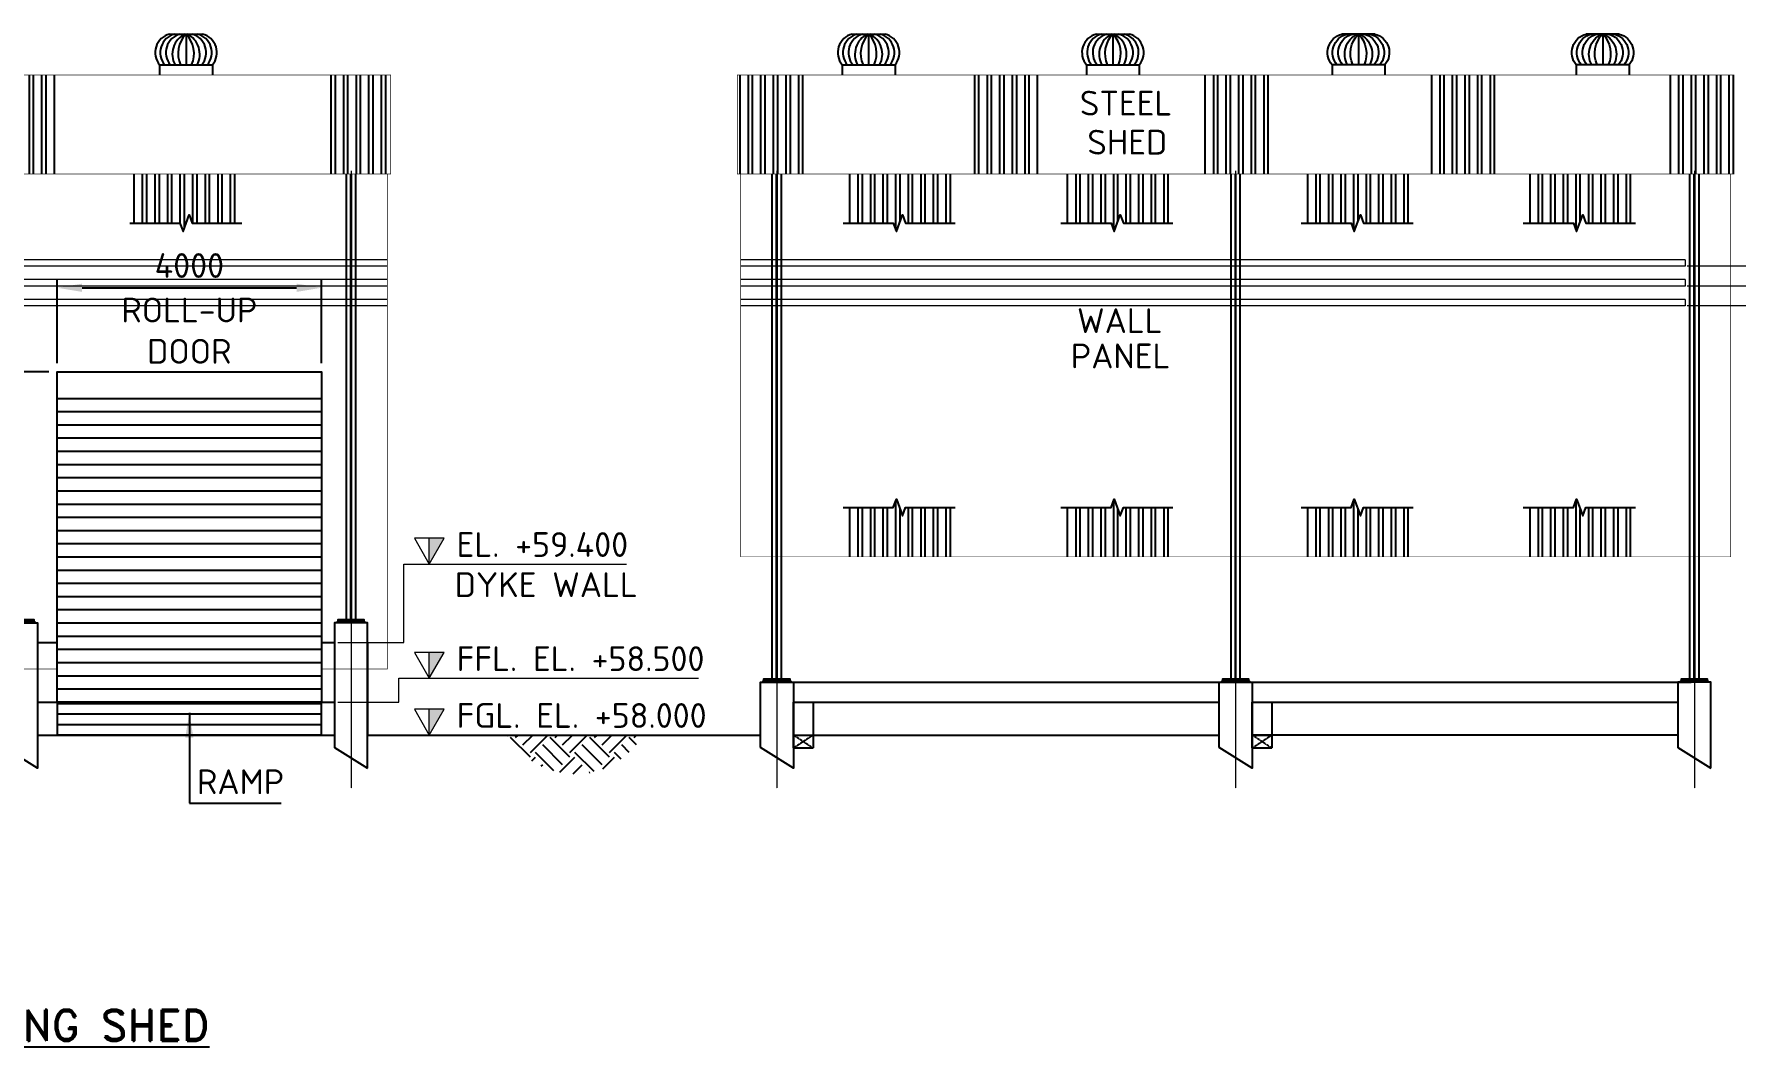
# Model space of a CAD drawing. Header units: inches. Extents: x 8618018 to 8935006, y 2431589 to 2567223.
# Drawn here: x 8867420 to 8893202, y 2492805 to 2508147 of the extents above; entities that cross this region are included whole.
import ezdxf

# ---------------------------------------------------------------- set-up
doc = ezdxf.new("R2010")
doc.units = ezdxf.units.IN
doc.header["$MEASUREMENT"] = 0
doc.linetypes.add('CENTER', pattern=[2, 1.25, -0.25, 0.25, -0.25])
doc.linetypes.add('HIDDEN', pattern=[0.375, 0.25, -0.125])
doc.layers.get('Defpoints').update_dxf_attribs({"color": 252})
for name, color, linetype in [('CCT', 4, 'Continuous'), ('Civil', 252, 'Continuous'), ('COL', 252, 'Continuous'), ('dOOR', 252, 'Continuous'), ('HIDDEN', 252, 'HIDDEN'), ('SKID', 252, 'Continuous'), ('STR', 252, 'Continuous'), ('TEXT', 252, 'Continuous'), ('TEXT1', 252, 'Continuous')]:
    doc.layers.add(name, color=color, linetype=linetype)
for name, color, linetype, lineweight in [('CL', 252, 'CENTER', 5), ('DIM', 252, 'Continuous', 13), ('ICT', 6, 'Continuous', 13)]:
    doc.layers.add(name, color=color, linetype=linetype, lineweight=lineweight)
doc.styles.add('ISOCPEUR', font='isocpeur.ttf')
doc.styles.add('ROMANS', font='ROMANS.shx', dxfattribs={"width": 0.8})
doc.styles.add('TIT', font='romand.shx')
doc.dimstyles.new('New_DIM_150', dxfattribs={"dimscale": 150, "dimtxt": 2.5, "dimasz": 2.5, "dimexe": 0.875, "dimexo": 0.875, "dimgap": 1, "dimtad": 1, "dimdec": 0, "dimzin": 9, "dimdsep": 46, "dimtxsty": 'ISOCPEUR', "dimcen": 0.09, "dimclrd": 256, "dimclre": 256, "dimclrt": 4, "dimadec": 0, "dimazin": 0, "dimtfac": 1, "dimtdec": 0, "dimtmove": 0, "dimatfit": 3, "dimfxl": 1, "dimtfill": 1, "dimtolj": 1, "dimtzin": 0, "dimarcsym": 0})
pattern_1 = [(90, (-9074477.9, -2692109.6), (-190.5, 0), []), (90, (-9074414.4, -2692046.1), (-190.5, 0), [])]
pattern_2 = [(90, (-9060371.34, -2692109.6), (-190.5, 0), []), (90, (-9060307.84, -2692046.1), (-190.5, 0), [])]
pattern_3 = [(90, (-9056734.35, -2692109.6), (-190.5, 0), []), (90, (-9056670.85, -2692046.1), (-190.5, 0), [])]
pattern_4 = [(90, (-9053366.76, -2692109.6), (-190.5, 0), []), (90, (-9053303.26, -2692046.1), (-190.5, 0), [])]
pattern_5 = [(90, (-9063671.58, -2692109.6), (-190.5, 0), []), (90, (-9063608.08, -2692046.1), (-190.5, 0), [])]
pattern_6 = [(90, (-9054127.9, -2692109.6), (-190.5, 0), []), (90, (-9054064.4, -2692046.1), (-190.5, 0), [])]

# ---------------------------------------------------------------- blocks, each defined once
blk = doc.blocks.new('Shed-3')
at = {"layer": 'SKID', "ltscale": 1.5}
h = blk.add_hatch(dxfattribs=at)
h.set_pattern_fill('ANSI32', color=256, scale=20, angle=45)
h.set_pattern_definition(pattern_1)
h.paths.add_polyline_path([(-13482, 9500), (-14500, 9500), (-14500, 8000), (-13482, 8000)])
h = blk.add_hatch(dxfattribs=at)
h.set_pattern_fill('ANSI32', color=256, scale=20, angle=45)
h.set_pattern_definition(pattern_1)
h.paths.add_polyline_path([(-10934, 9500), (-9916, 9500), (-9916, 8000), (-10934, 8000)])
h = blk.add_hatch(dxfattribs=at)
h.set_pattern_fill('ANSI32', color=256, scale=20, angle=45)
h.set_pattern_definition(pattern_1)
h.paths.add_polyline_path([(-7459, 9500), (-6441, 9500), (-6441, 8000), (-7459, 8000)])
h = blk.add_hatch(dxfattribs=at)
h.set_pattern_fill('ANSI32', color=256, scale=20, angle=45)
h.set_pattern_definition(pattern_1)
h.paths.add_polyline_path([(-2966, 9500), (-3984, 9500), (-3984, 8000), (-2966, 8000)])
h = blk.add_hatch(dxfattribs=at)
h.set_pattern_fill('ANSI32', color=256, scale=20, angle=45)
h.set_pattern_definition(pattern_1)
h.paths.add_polyline_path([(-418, 9500), (600, 9500), (600, 8000), (-418, 8000)])
at = {"layer": 'SKID', "ltscale": 2}
h = blk.add_hatch(dxfattribs=at)
h.set_pattern_fill('ANSI32', color=256, scale=20, angle=45)
h.set_pattern_definition(pattern_5)
h.paths.add_polyline_path([(-12832, 7255), (-12136, 7255), (-12090, 7128), (-11998, 7381), (-11952, 7255), (-11255, 7255), (-11255, 8000), (-12832, 8000)])
h = blk.add_hatch(dxfattribs=at)
h.set_pattern_fill('ANSI32', color=256, scale=20, angle=45)
h.set_pattern_definition(pattern_2)
h.paths.add_polyline_path([(-9532, 7255), (-8836, 7255), (-8790, 7128), (-8697, 7381), (-8651, 7255), (-7955, 7255), (-7955, 8000), (-9532, 8000)])
h = blk.add_hatch(dxfattribs=at)
h.set_pattern_fill('ANSI32', color=256, scale=20, angle=45)
h.set_pattern_definition(pattern_3)
h.paths.add_polyline_path([(-5895, 7255), (-5199, 7255), (-5153, 7128), (-5060, 7381), (-5014, 7255), (-4318, 7255), (-4318, 8000), (-5895, 8000)])
h = blk.add_hatch(dxfattribs=at)
h.set_pattern_fill('ANSI32', color=256, scale=20, angle=45)
h.set_pattern_definition(pattern_4)
h.paths.add_polyline_path([(-2527, 7255), (-1831, 7255), (-1785, 7128), (-1693, 7381), (-1647, 7255), (-951, 7255), (-951, 8000), (-2527, 8000)])
h = blk.add_hatch(dxfattribs=at)
h.set_pattern_fill('ANSI32', color=256, scale=20, angle=45)
h.set_pattern_definition(pattern_5)
h.paths.add_polyline_path([(-12832, 2945), (-12136, 2945), (-12090, 3072), (-11998, 2819), (-11952, 2945), (-11255, 2945), (-11255, 2200), (-12832, 2200)])
h = blk.add_hatch(dxfattribs=at)
h.set_pattern_fill('ANSI32', color=256, scale=20, angle=45)
h.set_pattern_definition(pattern_2)
h.paths.add_polyline_path([(-9532, 2945), (-8836, 2945), (-8790, 3072), (-8697, 2819), (-8651, 2945), (-7955, 2945), (-7955, 2200), (-9532, 2200)])
h = blk.add_hatch(dxfattribs=at)
h.set_pattern_fill('ANSI32', color=256, scale=20, angle=45)
h.set_pattern_definition(pattern_3)
h.paths.add_polyline_path([(-5895, 2945), (-5199, 2945), (-5153, 3072), (-5060, 2819), (-5014, 2945), (-4318, 2945), (-4318, 2200), (-5895, 2200)])
h = blk.add_hatch(dxfattribs=at)
h.set_pattern_fill('ANSI32', color=256, scale=20, angle=45)
h.set_pattern_definition(pattern_4)
h.paths.add_polyline_path([(-2527, 2945), (-1831, 2945), (-1785, 3072), (-1693, 2819), (-1647, 2945), (-951, 2945), (-951, 2200), (-2527, 2200)])
at = {"layer": 'Civil'}
for points in [[(-14150, -687), (-14150, 300), (-13650, 300), (-13650, -1000)], [(-14100, 325), (-13700, 325), (-13675, 300), (-14125, 300)], [(-7200, -687), (-7200, 300), (-6700, 300), (-6700, -1000)], [(-7150, 325), (-6750, 325), (-6725, 300), (-7175, 300)], [(250, -1000), (250, 300), (-250, 300), (-250, -687)], [(-200, 325), (200, 325), (225, 300), (-225, 300)]]:
    blk.add_lwpolyline(points, close=True, dxfattribs=at)
at = {"layer": 'CL'}
for p, q in [((-13900, 8048), (-13900, -1305)), ((-6950, 8048), (-6950, -1305)), ((0, 8048), (0, -1305))]:
    blk.add_line(p, q, dxfattribs=at)
at = {"layer": 'SKID', "const_width": 10}
for points in [[(600, 8000), (-14500, 8000), (-14500, 9500), (600, 9500)], [(550, 8000), (550, 2200), (-14450, 2200), (-14450, 8000)]]:
    blk.add_lwpolyline(points, close=True, dxfattribs=at)
at = {"layer": 'SKID', "ltscale": 2}
for points in [[(-12896, 7255), (-12136, 7255), (-12090, 7128), (-11998, 7381), (-11952, 7255), (-11199, 7255)], [(-9596, 7255), (-8836, 7255), (-8790, 7128), (-8697, 7381), (-8651, 7255), (-7899, 7255)], [(-5959, 7255), (-5199, 7255), (-5153, 7128), (-5060, 7381), (-5014, 7255), (-4262, 7255)], [(-2592, 7255), (-1831, 7255), (-1785, 7128), (-1693, 7381), (-1647, 7255), (-894, 7255)], [(-12896, 2945), (-12136, 2945), (-12090, 3072), (-11998, 2819), (-11952, 2945), (-11199, 2945)], [(-9596, 2945), (-8836, 2945), (-8790, 3072), (-8697, 2819), (-8651, 2945), (-7899, 2945)], [(-5959, 2945), (-5199, 2945), (-5153, 3072), (-5060, 2819), (-5014, 2945), (-4262, 2945)], [(-2592, 2945), (-1831, 2945), (-1785, 3072), (-1693, 2819), (-1647, 2945), (-894, 2945)]]:
    blk.add_lwpolyline(points, dxfattribs=at)
at = {"layer": 'STR'}
for p, q in [((-13970, 345), (-13970, 8000)), ((-13830, 345), (-13830, 8000)), ((-7020, 345), (-7020, 8000)), ((-6880, 345), (-6880, 8000)), ((-70, 345), (-70, 8000)), ((70, 345), (70, 8000))]:
    blk.add_line(p, q, dxfattribs=at)
at = {"layer": 'STR', "linetype": 'HIDDEN'}
for p, q in [((-13904, 345), (-13904, 8000)), ((-13896, 345), (-13896, 8000)), ((-6954, 345), (-6954, 8000)), ((-6946, 345), (-6946, 8000)), ((-4, 345), (-4, 8000)), ((4, 345), (4, 8000))]:
    blk.add_line(p, q, dxfattribs=at)
at = {"layer": 'STR'}
for points in [[(-14100, 325), (-13700, 325), (-13700, 345), (-14100, 345)], [(-7150, 325), (-6750, 325), (-6750, 345), (-7150, 345)], [(-200, 325), (200, 325), (200, 345), (-200, 345)]]:
    blk.add_lwpolyline(points, close=True, dxfattribs=at)
blk = doc.blocks.new('RS')
for p, q in [((-2000, 4600), (2000, 4600)), ((-2000, 4400), (2000, 4400)), ((-2000, 4200), (2000, 4200)), ((-2000, 4000), (2000, 4000)), ((-2000, 3800), (2000, 3800)), ((-2000, 3600), (2000, 3600)), ((-2000, 3400), (2000, 3400)), ((-2000, 3200), (2000, 3200)), ((-2000, 3000), (2000, 3000)), ((-2000, 2800), (2000, 2800)), ((-2000, 2600), (2000, 2600)), ((-2000, 2400), (2000, 2400)), ((-2000, 2200), (2000, 2200)), ((-2000, 2000), (2000, 2000)), ((-2000, 1800), (2000, 1800)), ((-2000, 1600), (2000, 1600)), ((-2000, 1400), (2000, 1400)), ((-2000, 1200), (2000, 1200)), ((-2000, 1000), (2000, 1000)), ((-2000, 800), (2000, 800)), ((-2000, 600), (2000, 600)), ((-2000, 400), (2000, 400)), ((-2000, 200), (2000, 200))]:
    blk.add_line(p, q)
blk.add_lwpolyline([(-2000, 0), (-2000, 5000), (2000, 5000), (2000, 0)], close=True)
blk = doc.blocks.new('*D379')
at = {"layer": 'Defpoints', "color": 0, "transparency": 16777216}
for p in [(8871773, 2504304), (8867773, 2503029), (8871773, 2503029)]:
    blk.add_point(p, dxfattribs=at)
at = {"layer": 'DIM', "lineweight": -2, "transparency": 16777216}
for p, q in [((8867773, 2503160), (8867773, 2504435)), ((8868148, 2504304), (8871398, 2504304)), ((8871773, 2503160), (8871773, 2504435))]:
    blk.add_line(p, q, dxfattribs=at)
at = {"layer": 'DIM', "transparency": 16777216}
for points in [[(8868148, 2504366), (8868148, 2504241), (8867773, 2504304)], [(8871398, 2504366), (8871398, 2504241), (8871773, 2504304)]]:
    blk.add_solid(points, dxfattribs=at)
at = {"layer": 'DIM', "color": 4, "transparency": 16777216, "insert": (8869773, 2504641), "char_height": 375, "attachment_point": 5, "style": 'ISOCPEUR', "bg_fill": 3, "box_fill_scale": 1.25, "bg_fill_color": 256, "bg_fill_true_color": 13158600, "bg_fill_transparency": 0}
blk.add_mtext('\\A1;4000', dxfattribs=at)
at = {"layer": 'DIM', "color": 4, "transparency": 16777216, "insert": (8869773, 2503654), "char_height": 375, "attachment_point": 5, "style": 'ISOCPEUR', "bg_fill": 3, "box_fill_scale": 1.25, "bg_fill_color": 256, "bg_fill_true_color": 13158600, "bg_fill_transparency": 0}
blk.add_mtext('\\A1;ROLL-UP\\PDOOR', dxfattribs=at)
blk = doc.blocks.new('*D356')
at = {"layer": 'Defpoints', "color": 0, "transparency": 16777216}
for p in [(8867773, 2503029), (8866640, 2498029), (8866640, 2498029)]:
    blk.add_point(p, dxfattribs=at)
at = {"layer": 'DIM', "lineweight": -2, "transparency": 16777216}
for p, q in [((8867642, 2503029), (8866509, 2503029)), ((8866640, 2502654), (8866640, 2498404))]:
    blk.add_line(p, q, dxfattribs=at)
at = {"layer": 'DIM', "transparency": 16777216}
for points in [[(8866578, 2502654), (8866703, 2502654), (8866640, 2503029)], [(8866578, 2498404), (8866703, 2498404), (8866640, 2498029)]]:
    blk.add_solid(points, dxfattribs=at)
at = {"layer": 'DIM', "color": 4, "transparency": 16777216, "insert": (8866303, 2501019), "char_height": 375, "attachment_point": 5, "rotation": 90, "style": 'ISOCPEUR', "bg_fill": 3, "box_fill_scale": 1.25, "bg_fill_color": 256, "bg_fill_true_color": 13158600, "bg_fill_transparency": 0}
blk.add_mtext('\\A1;5000', dxfattribs=at)
blk = doc.blocks.new('LVL')
at = {"layer": 'DIM'}
blk.add_line((0, 0), (0, 105.6), dxfattribs=at)
blk.add_lwpolyline([(61, 105.6), (-61, 105.6), (0, 0)], close=True, dxfattribs=at)
at = {"layer": 'TEXT', "color": 13}
blk.add_solid([(0, 105.6), (0, 0), (0, 105.6), (61, 105.6)], dxfattribs=at)
at = {"layer": 'COL', "style": 'ROMANS'}
blk.add_attdef('LVL', (62.3, 102.7), '', height=60, dxfattribs=at)
blk = doc.blocks.new('Shed-2')
at = {"layer": 'SKID', "ltscale": 2}
h = blk.add_hatch(dxfattribs=at)
h.set_pattern_fill('ANSI32', color=256, scale=20, angle=45)
h.set_pattern_definition(pattern_6)
h.paths.add_polyline_path([(-5509, 9500), (-4491, 9500), (-4491, 8000), (-5509, 8000)])
h = blk.add_hatch(dxfattribs=at)
h.set_pattern_fill('ANSI32', color=256, scale=20, angle=45)
h.set_pattern_definition(pattern_6)
h.paths.add_polyline_path([(-418, 9500), (600, 9500), (600, 8000), (-418, 8000)])
h = blk.add_hatch(dxfattribs=at)
h.set_pattern_fill('ANSI32', color=256, scale=20, angle=45)
h.set_pattern_definition(pattern_6)
h.paths.add_polyline_path([(-3288, 7255), (-2592, 7255), (-2546, 7128), (-2454, 7381), (-2408, 7255), (-1712, 7255), (-1712, 8000), (-3288, 8000)])
at = {"layer": 'Civil'}
for points in [[(-5250, -687), (-5250, 1200), (-4750, 1200), (-4750, -1000)], [(-5200, 1225), (-4800, 1225), (-4775, 1200), (-5225, 1200)], [(250, -1000), (250, 1200), (-250, 1200), (-250, -687)], [(-200, 1225), (200, 1225), (225, 1200), (-225, 1200)]]:
    blk.add_lwpolyline(points, close=True, dxfattribs=at)
at = {"layer": 'CL'}
blk.add_line((0, 8048), (0, -1305), dxfattribs=at)
at = {"layer": 'SKID', "const_width": 10}
for points in [[(600, 8000), (-39400, 8000), (-39400, 9500), (600, 9500)], [(-4450, 500), (-20550, 500), (-20550, 2200), (-39350, 2200), (-39350, 8000), (550, 8000), (550, 500), (-450, 500), (-450, 5000), (-4450, 5000)]]:
    blk.add_lwpolyline(points, close=True, dxfattribs=at)
at = {"layer": 'SKID', "ltscale": 2}
blk.add_lwpolyline([(-3353, 7255), (-2592, 7255), (-2546, 7128), (-2454, 7381), (-2408, 7255), (-1655, 7255)], dxfattribs=at)
at = {"layer": 'STR'}
for p, q in [((-70, 1245), (-70, 8000)), ((70, 1245), (70, 8000))]:
    blk.add_line(p, q, dxfattribs=at)
at = {"layer": 'STR', "linetype": 'HIDDEN'}
for p, q in [((-4, 1225), (-4, 8000)), ((4, 1225), (4, 8000))]:
    blk.add_line(p, q, dxfattribs=at)
at = {"layer": 'STR'}
for points in [[(-5200, 1225), (-4800, 1225), (-4800, 1245), (-5200, 1245)], [(-200, 1225), (200, 1225), (200, 1245), (-200, 1245)]]:
    blk.add_lwpolyline(points, close=True, dxfattribs=at)
blk = doc.blocks.new('VT2')
at = {"layer": 'SKID'}
for p, q in [((-650, 618), (-150, 618)), ((-400, 618), (-400, 150)), ((-800, 150), (0, 150)), ((-800, 150), (-800, 0)), ((0, 150), (0, 0))]:
    blk.add_line(p, q, dxfattribs=at)
for centre, radius, start, end in [((-577, 337), 291, 104.4548, 220.0138), ((-500, 337), 291, 104.4548, 220.0138), ((-415, 337), 291, 104.4548, 220.0138), ((-270, 313), 338, 115.6438, 208.8249), ((-97, 322), 424, 135.6107, 203.9481), ((-703, 322), 424, 336.0519, 44.3893), ((-530, 313), 338, 331.1751, 64.3562), ((-385, 337), 291, 319.9862, 75.5452), ((-300, 337), 291, 319.9862, 75.5452), ((-223, 337), 291, 319.9862, 75.5452)]:
    blk.add_arc(centre, radius, start, end, dxfattribs=at)

msp = doc.modelspace()

# ---------------------------------------------------------------- hatches: boundary and pattern name
at = {"layer": 'Civil', "linetype": 'ByBlock'}
h = msp.add_hatch(dxfattribs=at)
h.set_pattern_fill('EARTH', color=1, scale=66.666667, angle=45, style=0)
h.set_pattern_definition([(45, (8566018.5, 1860266.87), (4e-14, 598.68374), [423.33333, -423.33333]), (45, (8565906.24, 1860379.1), (4e-14, 598.68374), [423.33333, -423.33333]), (45, (8565794, 1860491.37), (4e-14, 598.68374), [423.33333, -423.33333]), (135, (8565794, 1860566.2), (-598.68374, 4e-14), [423.33333, -423.33333]), (135, (8565906.24, 1860678.46), (-598.68374, 4e-14), [423.33333, -423.33333]), (135, (8566018.5, 1860790.7), (-598.68374, 4e-14), [423.33333, -423.33333])])
edge = h.paths.add_edge_path()
edge.add_line((8876648, 2497528.5), (8874589, 2497528.5))
edge.add_arc((8875618.5, 2498139.3), 1197, 210.67853, 329.32147)

# ---------------------------------------------------------------- linework, layer by layer
at = {"layer": 'CCT', "lineweight": 0}
for p, q in [((8892433.6, 2504428.5), (8878123.1, 2504428.5)), ((8892433.6, 2504328.5), (8878123.1, 2504328.5)), ((8892433.6, 2504428.5), (8892433.6, 2504328.5)), ((8896263.7, 2504328.5), (8892462.8, 2504328.5))]:
    msp.add_line(p, q, dxfattribs=at)
at = {"layer": 'Civil'}
for p, q in [((8867473.1, 2498928.5), (8867773.1, 2498928.5)), ((8871773.1, 2498928.5), (8871973.1, 2498928.5)), ((8872473.1, 2498928.5), (8872473.1, 2497528.5)), ((8878723.1, 2498328.5), (8892523.1, 2498328.5)), ((8867473.1, 2498028.5), (8871973.1, 2498028.5)), ((8872473.1, 2498028.5), (8872473.1, 2498028.5)), ((8878923.1, 2498028.5), (8885373.1, 2498028.5)), ((8885873.1, 2498028.5), (8892323.1, 2498028.5)), ((8867473.1, 2497528.5), (8871973.1, 2497528.5)), ((8872473.1, 2497528.5), (8878423.1, 2497528.5)), ((8878923.1, 2497528.5), (8885373.1, 2497528.5)), ((8892323.1, 2497528.5), (8885873.1, 2497528.5))]:
    msp.add_line(p, q, dxfattribs=at)
at = {"layer": 'DIM'}
for points in [[(8872023.1, 2498928.5), (8873020.2, 2498928.5), (8873020.2, 2500117.7), (8876393, 2500117.7)], [(8872023.1, 2498028.5), (8872945.3, 2498028.5), (8872945.3, 2498389.2), (8877486.1, 2498389.2)]]:
    msp.add_lwpolyline(points, dxfattribs=at)
at = {"layer": 'HIDDEN', "ltscale": 0.75}
for p, q in [((8878923.1, 2497528.5), (8879223.1, 2497528.5)), ((8879223.1, 2497528.5), (8878923.1, 2497328.5)), ((8879223.1, 2497328.5), (8878923.1, 2497528.5)), ((8885873.1, 2497528.5), (8886173.1, 2497528.5)), ((8886173.1, 2497528.5), (8885873.1, 2497328.5)), ((8886173.1, 2497328.5), (8885873.1, 2497528.5))]:
    msp.add_line(p, q, dxfattribs=at)
for points in [[(8878923.1, 2498028.5), (8879223.1, 2498028.5), (8879223.1, 2497328.5), (8878923.1, 2497328.5)], [(8885873.1, 2498028.5), (8886173.1, 2498028.5), (8886173.1, 2497328.5), (8885873.1, 2497328.5)]]:
    msp.add_lwpolyline(points, close=True, dxfattribs=at)
at = {"layer": 'ICT', "color": 6, "lineweight": 0}
for p, q in [((8892433.6, 2504728.5), (8878123.1, 2504728.5)), ((8892433.6, 2504728.5), (8892433.6, 2504628.5)), ((8892433.6, 2504628.5), (8878123.1, 2504628.5)), ((8896494, 2504628.5), (8892462.8, 2504628.5))]:
    msp.add_line(p, q, dxfattribs=at)
at = {"layer": 'TEXT', "color": 2, "lineweight": 0}
for p, q in [((8892433.6, 2504128.5), (8878123.1, 2504128.5)), ((8892434.8, 2504028.5), (8878123.1, 2504028.5)), ((8892433.6, 2504128.5), (8892433.6, 2504028.5)), ((8896119.9, 2504028.5), (8892462.8, 2504028.5))]:
    msp.add_line(p, q, dxfattribs=at)

# ---------------------------------------------------------------- block references
at = {"layer": 'DIM', "color": 4}
ref = msp.add_blockref('LVL', (8873408.3, 2500117.7), dxfattribs=dict(at, xscale=3.711331134122523, yscale=3.711331134122523, zscale=3.711331134122523))
ref.add_attrib('LVL', 'EL. +59.400', (8873821.2, 2500227.2), dxfattribs={"layer": 'TEXT1', "height": 375, "style": 'ISOCPEUR'})
ref = msp.add_blockref('LVL', (8873408.3, 2498389.2), dxfattribs=dict(at, xscale=3.711331134122523, yscale=3.711331134122523, zscale=3.711331134122523))
ref.add_attrib('LVL', 'FFL. EL. +58.500', (8873821.2, 2498498.7), dxfattribs={"layer": 'TEXT1', "height": 375, "style": 'ISOCPEUR'})
ref = msp.add_blockref('LVL', (8873408.3, 2497528.5), dxfattribs=dict(at, xscale=3.711331134122523, yscale=3.711331134122523, zscale=3.711331134122523))
ref.add_attrib('LVL', 'FGL. EL. +58.000', (8873821.2, 2497638), dxfattribs={"layer": 'TEXT1', "height": 375, "style": 'ISOCPEUR'})
at = {"layer": 'dOOR'}
msp.add_blockref('RS', (8869773.1, 2498028.5), dxfattribs=at)
at = {"layer": 'SKID'}
for name, p in [('VT2', (8870123.1, 2507528.5)), ('VT2', (8880463.1, 2507528.5)), ('VT2', (8884163.1, 2507528.5)), ('Shed-3', (8892573.1, 2498028.5))]:
    msp.add_blockref(name, p, dxfattribs=at)
at = {"layer": 'SKID', "xscale": -1}
for p in [(8887083.1, 2507528.5), (8890783.1, 2507528.5)]:
    msp.add_blockref('VT2', p, dxfattribs=at)

# ---------------------------------------------------------------- texts
at = {"color": 3, "insert": (8866242.7, 2493133.2, -34), "char_height": 468.75, "width": 9785.512, "attachment_point": 5, "style": 'TIT'}
msp.add_mtext('\\A1;{\\LCHEMICAL DOSING SHED}', dxfattribs=at)
at = {"layer": 'DIM', "color": 4, "style": 'ISOCPEUR'}
for s, p in [('STEEL', (8883263.2, 2506912.8)), ('SHED', (8883375.7, 2506321.6)), ('WALL', (8883220.2, 2503618.3)), ('PANEL', (8883126.4, 2503083.8))]:
    msp.add_text(s, height=375, dxfattribs=at).set_placement(p)

# ---------------------------------------------------------------- next in the draw order: texts
at = {"layer": 'DIM', "color": 4, "insert": (8875179.1, 2499806.4), "char_height": 375, "attachment_point": 5, "style": 'ISOCPEUR', "bg_fill": 3, "box_fill_scale": 1.1, "bg_fill_color": 256, "bg_fill_true_color": 13158600, "bg_fill_transparency": 0}
msp.add_mtext('\\A1;DYKE WALL', dxfattribs=at)

# ---------------------------------------------------------------- next in the draw order: dimensions: what is measured, and where the dimension line sits
at = {"layer": 'DIM'}
dim = msp.add_linear_dim(base=(8871773.1, 2504304), p1=(8867773.1, 2503028.5), p2=(8871773.1, 2503028.5), text='<>\\XROLL-UP\\PDOOR', dimstyle='New_DIM_150', dxfattribs=at)
dim.commit()
dim.dimension.update_dxf_attribs({"geometry": '*D379', "text_midpoint": (8869773.1, 2504304)})

# ---------------------------------------------------------------- next in the draw order: linework, layer by layer
at = {"layer": 'CCT', "lineweight": 0}
for p, q in [((8872773.1, 2504428.5), (8833673.1, 2504428.5)), ((8872773.1, 2504328.5), (8833673.1, 2504328.5))]:
    msp.add_line(p, q, dxfattribs=at)
at = {"layer": 'ICT', "color": 6, "lineweight": 0}
for p, q in [((8872773.1, 2504728.5), (8833673.1, 2504728.5)), ((8872773.1, 2504628.5), (8833673.1, 2504628.5))]:
    msp.add_line(p, q, dxfattribs=at)
at = {"layer": 'TEXT', "color": 2, "lineweight": 0}
for p, q in [((8872773.1, 2504128.5), (8833673.1, 2504128.5)), ((8872773.1, 2504028.5), (8833673.1, 2504028.5))]:
    msp.add_line(p, q, dxfattribs=at)

# ---------------------------------------------------------------- next in the draw order: dimensions: what is measured, and where the dimension line sits
at = {"layer": 'DIM'}
dim = msp.add_linear_dim(base=(8866640.3, 2498028.5), p1=(8867773.1, 2503028.5), p2=(8866640.3, 2498028.5), angle=90, dimstyle='New_DIM_150', dxfattribs=at)
dim.commit()
dim.dimension.update_dxf_attribs({"geometry": '*D356', "text_midpoint": (8866640.3, 2501019.3), "dimtype": 160})

# ---------------------------------------------------------------- next in the draw order: hatches: boundary and pattern name
at = {"layer": 'Civil'}
h = msp.add_hatch(dxfattribs=at)
h.set_pattern_fill('LINE', color=256, scale=50)
h.set_pattern_definition([(0, (-339771.58, -223283.8), (0, 158.75), [])])
h.paths.add_polyline_path([(8871773.1, 2497528.5), (8871773.1, 2498028.5), (8867773.1, 2498028.5), (8867773.1, 2497528.5)])

# ---------------------------------------------------------------- next in the draw order: linework, layer by layer
msp.add_lwpolyline([(8871773.1, 2497528.5), (8871773.1, 2498028.5), (8867773.1, 2498028.5), (8867773.1, 2497528.5)], dxfattribs=at)

# ---------------------------------------------------------------- next in the draw order: block references
at = {"layer": 'SKID'}
msp.add_blockref('Shed-2', (8872223.1, 2498028.5), dxfattribs=at)

# ---------------------------------------------------------------- next in the draw order: texts
at = {"layer": 'DIM', "color": 4, "insert": (8870548.8, 2496821.7), "char_height": 375, "attachment_point": 5, "style": 'ISOCPEUR', "bg_fill": 3, "box_fill_scale": 1.1, "bg_fill_color": 256, "bg_fill_true_color": 13158600, "bg_fill_transparency": 0}
msp.add_mtext('\\A1;RAMP', dxfattribs=at)

# ---------------------------------------------------------------- next in the draw order: leaders
at = {"layer": 'DIM'}
msp.add_leader([(8869773.1, 2497865.8), (8869773.1, 2496495.6), (8871163.9, 2496495.6)], dimstyle='New_DIM_150', dxfattribs=at)

doc.saveas('drawing.dxf')
